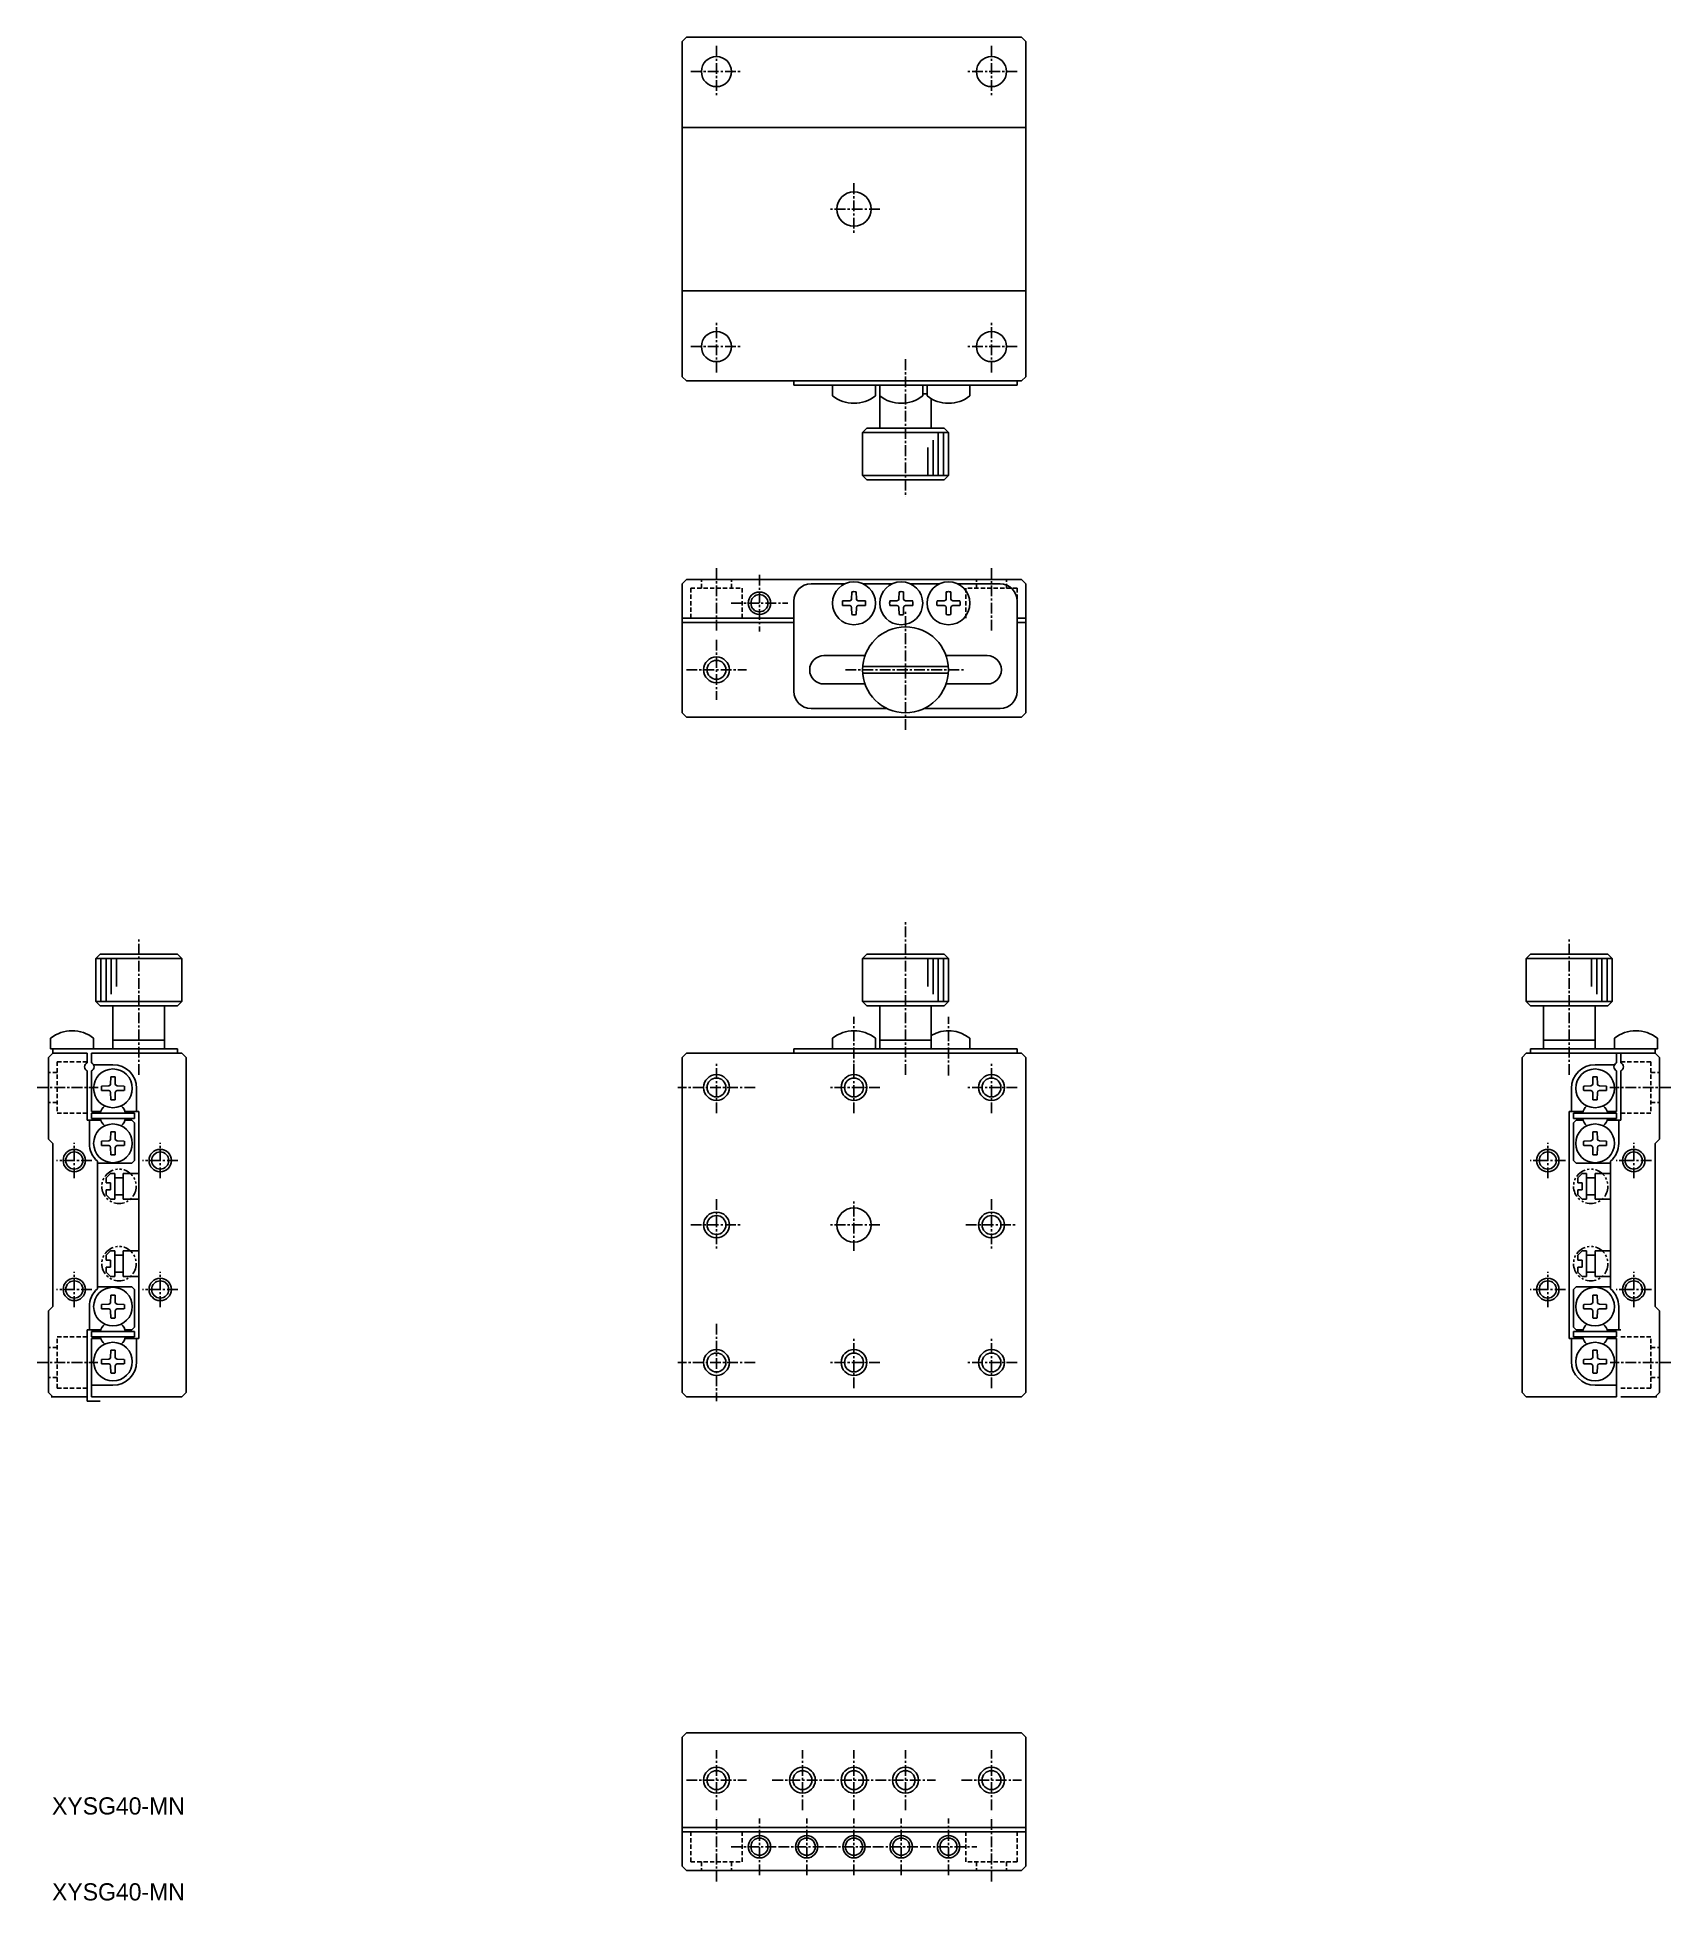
# Model space of a CAD drawing. Extents: x 101 to 291, y 29 to 245.
import ezdxf

# ---------------------------------------------------------------- set-up
doc = ezdxf.new("R2010")
doc.units = 0
for name, pattern in [('CENTER', [2, 1.25, -0.25, 0.25, -0.25]), ('DASHED', [0.75, 0.5, -0.25]), ('PHANTOM', [2.5, 1.25, -0.25, 0.25, -0.25, 0.25, -0.25])]:
    doc.linetypes.add(name, pattern=pattern)
doc.layers.get('0').update_dxf_attribs({"linetype": 'CONTINUOUS'})
doc.layers.add('CENTER', color=1, linetype='CENTER')

msp = doc.modelspace()

# ---------------------------------------------------------------- linework, layer by layer
at = {"color": 7, "linetype": 'CONTINUOUS'}
for p, q in [((176.26, 245.38), (175.76, 244.88)), ((215.26, 245.38), (176.26, 245.38)), ((215.76, 244.88), (215.26, 245.38)), ((175.76, 205.88), (175.76, 244.88)), ((215.76, 244.88), (215.76, 205.88)), ((175.76, 234.88), (215.76, 234.88)), ((175.76, 215.88), (215.76, 215.88)), ((175.76, 205.88), (176.26, 205.38)), ((176.26, 205.38), (215.26, 205.38)), ((188.76, 204.88), (188.76, 205.38)), ((188.76, 204.88), (214.76, 204.88)), ((193.26, 204.88), (193.26, 203.65)), ((198.26, 204.88), (198.26, 203.65)), ((198.76, 204.88), (198.76, 203.65)), ((198.76, 204.88), (198.76, 199.88)), ((203.76, 204.88), (203.76, 203.65)), ((203.76, 203.88), (204.26, 203.88)), ((204.26, 204.88), (204.26, 203.65)), ((209.26, 204.88), (209.26, 203.65)), ((214.76, 204.88), (214.76, 205.38)), ((215.26, 205.38), (215.76, 205.88)), ((204.76, 203.31), (204.76, 199.88)), ((196.76, 199.38), (197.26, 199.88)), ((197.26, 199.88), (206.26, 199.88)), ((206.26, 199.88), (206.76, 199.38)), ((196.76, 199.38), (206.76, 199.38)), ((196.76, 199.38), (196.76, 194.38)), ((206.76, 199.38), (206.76, 194.38)), ((196.76, 194.38), (206.76, 194.38)), ((197.26, 193.88), (196.76, 194.38)), ((197.26, 193.88), (206.26, 193.88)), ((206.76, 194.38), (206.26, 193.88)), ((176.26, 182.27), (175.76, 181.77)), ((176.26, 182.27), (175.76, 181.77)), ((176.26, 182.27), (215.26, 182.27)), ((215.26, 182.27), (215.76, 181.77)), ((215.26, 182.27), (215.76, 181.77)), ((175.76, 166.77), (175.76, 181.77)), ((190.76, 181.77), (194.67, 181.77)), ((195.49, 180.01), (195.43, 179.87)), ((195.49, 180.01), (195.5, 180.85)), ((196.04, 180.01), (196.02, 180.85)), ((196.04, 180.01), (196.1, 179.87)), ((196.85, 181.77), (200.17, 181.77)), ((200.99, 180.01), (200.93, 179.87)), ((200.99, 180.01), (201, 180.85)), ((201.54, 180.01), (201.52, 180.85)), ((201.54, 180.01), (201.6, 179.87)), ((202.35, 181.77), (205.67, 181.77)), ((206.49, 180.01), (206.43, 179.87)), ((206.49, 180.01), (206.5, 180.85)), ((207.04, 180.01), (207.02, 180.85)), ((207.04, 180.01), (207.1, 179.87)), ((207.85, 181.77), (212.76, 181.77)), ((215.76, 166.77), (215.76, 181.77)), ((188.76, 169.27), (188.76, 179.77)), ((195.26, 179.8), (194.44, 179.78)), ((195.26, 179.25), (194.44, 179.26)), ((195.26, 179.8), (195.43, 179.87)), ((195.26, 179.25), (195.43, 179.18)), ((195.49, 179.04), (195.43, 179.18)), ((195.49, 179.04), (195.5, 178.2)), ((196.04, 179.04), (196.02, 178.2)), ((196.04, 179.04), (196.1, 179.18)), ((196.26, 179.8), (196.1, 179.87)), ((196.26, 179.25), (196.1, 179.18)), ((196.26, 179.8), (197.09, 179.78)), ((196.26, 179.25), (197.09, 179.26)), ((200.76, 179.8), (199.94, 179.78)), ((200.76, 179.25), (199.94, 179.26)), ((200.76, 179.8), (200.93, 179.87)), ((200.76, 179.25), (200.93, 179.18)), ((200.99, 179.04), (200.93, 179.18)), ((200.99, 179.04), (201, 178.2)), ((201.54, 179.04), (201.52, 178.2)), ((201.54, 179.04), (201.6, 179.18)), ((201.76, 179.8), (201.6, 179.87)), ((201.76, 179.25), (201.6, 179.18)), ((201.76, 179.8), (202.59, 179.78)), ((201.76, 179.25), (202.59, 179.26)), ((206.26, 179.8), (205.44, 179.78)), ((206.26, 179.25), (205.44, 179.26)), ((206.26, 179.8), (206.43, 179.87)), ((206.26, 179.25), (206.43, 179.18)), ((206.49, 179.04), (206.43, 179.18)), ((206.49, 179.04), (206.5, 178.2)), ((207.04, 179.04), (207.02, 178.2)), ((207.04, 179.04), (207.1, 179.18)), ((207.26, 179.8), (207.1, 179.87)), ((207.26, 179.25), (207.1, 179.18)), ((207.26, 179.8), (208.09, 179.78)), ((207.26, 179.25), (208.09, 179.26)), ((214.76, 169.27), (214.76, 179.77)), ((175.76, 177.77), (188.76, 177.77)), ((175.76, 177.27), (188.76, 177.27)), ((214.76, 177.77), (215.76, 177.77)), ((215.76, 177.77), (214.76, 177.77)), ((214.76, 177.27), (215.76, 177.27)), ((214.76, 177.27), (215.76, 177.27)), ((197.12, 173.42), (192.26, 173.42)), ((206.75, 172.17), (196.78, 172.17)), ((206.75, 171.37), (196.78, 171.37)), ((211.26, 173.42), (206.41, 173.42)), ((196.98, 170.12), (192.26, 170.12)), ((211.26, 170.12), (206.55, 170.12)), ((190.76, 167.27), (199.58, 167.27)), ((203.94, 167.27), (212.76, 167.27)), ((176.26, 166.27), (175.76, 166.77)), ((215.26, 166.27), (176.26, 166.27)), ((215.76, 166.77), (215.26, 166.27)), ((107.54, 138.17), (108.04, 138.67)), ((117.54, 138.17), (107.54, 138.17)), ((107.54, 133.17), (107.54, 138.17)), ((117.04, 138.67), (108.04, 138.67)), ((117.04, 138.67), (117.54, 138.17)), ((117.54, 133.17), (117.54, 138.17)), ((197.26, 138.67), (196.76, 138.17)), ((196.76, 138.17), (206.76, 138.17)), ((196.76, 133.17), (196.76, 138.17)), ((197.26, 138.67), (206.26, 138.67)), ((206.76, 138.17), (206.26, 138.67)), ((206.76, 133.17), (206.76, 138.17)), ((274.49, 138.67), (273.99, 138.17)), ((273.99, 138.17), (283.99, 138.17)), ((273.99, 133.17), (273.99, 138.17)), ((274.49, 138.67), (283.49, 138.67)), ((283.99, 138.17), (283.49, 138.67)), ((117.54, 133.17), (107.54, 133.17)), ((108.04, 132.67), (107.54, 133.17)), ((117.04, 132.67), (108.04, 132.67)), ((109.54, 127.67), (109.54, 132.67)), ((115.54, 127.67), (115.54, 132.67)), ((117.54, 133.17), (117.04, 132.67)), ((196.76, 133.17), (206.76, 133.17)), ((196.76, 133.17), (197.26, 132.67)), ((197.26, 132.67), (206.26, 132.67)), ((198.76, 127.67), (198.76, 132.67)), ((204.76, 127.67), (204.76, 132.67)), ((206.26, 132.67), (206.76, 133.17)), ((273.99, 133.17), (283.99, 133.17)), ((273.99, 133.17), (274.49, 132.67)), ((274.49, 132.67), (283.49, 132.67)), ((275.99, 127.67), (275.99, 132.67)), ((281.99, 127.67), (281.99, 132.67)), ((283.49, 132.67), (283.99, 133.17)), ((102.29, 127.67), (102.29, 128.9)), ((107.29, 127.67), (107.29, 128.9)), ((115.54, 128.67), (109.54, 128.67)), ((193.26, 127.67), (193.26, 128.9)), ((198.26, 127.67), (198.26, 128.9)), ((198.76, 128.67), (204.76, 128.67)), ((209.26, 127.67), (209.26, 128.9)), ((275.99, 128.67), (281.99, 128.67)), ((284.24, 127.67), (284.24, 128.9)), ((289.24, 127.67), (289.24, 128.9)), ((102.04, 126.67), (102.54, 127.17)), ((102.04, 126.67), (102.04, 117.17)), ((102.29, 127.67), (117.04, 127.67)), ((102.54, 127.67), (102.54, 127.17)), ((102.54, 127.17), (106.54, 127.17)), ((106.54, 126.03), (106.54, 127.17)), ((117.54, 127.17), (107.04, 127.17)), ((107.04, 127.17), (107.04, 126.03)), ((109.54, 125.82), (107.27, 125.82)), ((107.54, 127.17), (117.54, 127.17)), ((117.04, 127.67), (117.04, 127.17)), ((117.54, 127.17), (118.04, 126.67)), ((118.04, 126.67), (118.04, 87.67)), ((175.76, 126.67), (176.26, 127.17)), ((175.76, 126.67), (175.76, 87.67)), ((176.26, 127.17), (215.26, 127.17)), ((188.76, 127.67), (214.76, 127.67)), ((188.76, 127.67), (188.76, 127.17)), ((214.76, 127.67), (214.76, 127.17)), ((215.26, 127.17), (215.76, 126.67)), ((215.76, 87.67), (215.76, 126.67)), ((273.99, 127.17), (273.49, 126.67)), ((273.49, 126.67), (273.49, 87.67)), ((288.99, 127.17), (273.99, 127.17)), ((274.49, 127.67), (274.49, 127.17)), ((289.24, 127.67), (274.49, 127.67)), ((281.99, 125.82), (284.26, 125.82)), ((284.49, 127.17), (284.49, 126.03)), ((284.99, 126.03), (284.99, 127.17)), ((288.99, 127.67), (288.99, 127.17)), ((289.49, 126.67), (288.99, 127.17)), ((289.49, 126.67), (289.49, 117.17)), ((106.54, 119.37), (106.54, 125.11)), ((107.04, 120.37), (107.04, 125.11)), ((109.26, 123.55), (109.28, 124.4)), ((109.81, 123.55), (109.8, 124.4)), ((281.72, 123.55), (281.73, 124.4)), ((282.27, 123.55), (282.25, 124.4)), ((284.49, 120.37), (284.49, 125.11)), ((284.99, 119.37), (284.99, 125.11)), ((109.04, 123.35), (108.21, 123.33)), ((109.04, 122.8), (108.21, 122.81)), ((109.04, 123.35), (109.2, 123.42)), ((109.04, 122.8), (109.2, 122.73)), ((109.26, 123.55), (109.2, 123.42)), ((109.26, 122.59), (109.2, 122.73)), ((109.26, 122.59), (109.28, 121.75)), ((109.81, 122.59), (109.8, 121.75)), ((109.81, 123.55), (109.87, 123.42)), ((109.81, 122.59), (109.87, 122.73)), ((110.03, 123.35), (109.87, 123.42)), ((110.03, 122.8), (109.87, 122.73)), ((110.03, 123.35), (110.86, 123.33)), ((110.03, 122.8), (110.86, 122.81)), ((112.29, 123.07), (112.29, 120.37)), ((279.24, 123.07), (279.24, 120.37)), ((281.49, 123.35), (280.67, 123.33)), ((281.49, 122.8), (280.67, 122.81)), ((281.49, 123.35), (281.66, 123.42)), ((281.49, 122.8), (281.66, 122.73)), ((281.72, 123.55), (281.66, 123.42)), ((281.72, 122.59), (281.66, 122.73)), ((281.72, 122.59), (281.73, 121.75)), ((282.27, 122.59), (282.25, 121.75)), ((282.27, 123.55), (282.33, 123.42)), ((282.27, 122.59), (282.33, 122.73)), ((282.49, 123.35), (282.33, 123.42)), ((282.49, 122.8), (282.33, 122.73)), ((282.49, 123.35), (283.32, 123.33)), ((282.49, 122.8), (283.32, 122.81)), ((106.54, 119.37), (108.12, 119.37)), ((106.79, 116.67), (106.79, 119.37)), ((107.04, 120.37), (108.12, 120.37)), ((107.04, 120.17), (112.04, 120.17)), ((107.04, 120.17), (107.04, 119.57)), ((107.04, 119.57), (112.04, 119.57)), ((112.54, 120.37), (110.95, 120.37)), ((111.74, 119.37), (110.95, 119.37)), ((112.04, 119.07), (111.74, 119.37)), ((112.04, 119.57), (112.04, 120.17)), ((112.54, 93.97), (112.54, 120.37)), ((278.99, 120.37), (280.58, 120.37)), ((278.99, 93.97), (278.99, 120.37)), ((284.49, 120.17), (279.49, 120.17)), ((279.49, 119.57), (279.49, 120.17)), ((284.49, 119.57), (279.49, 119.57)), ((279.49, 119.07), (279.79, 119.37)), ((279.79, 119.37), (280.58, 119.37)), ((284.49, 120.37), (283.41, 120.37)), ((284.99, 119.37), (283.41, 119.37)), ((284.49, 120.17), (284.49, 119.57)), ((284.74, 116.67), (284.74, 119.37)), ((102.04, 117.17), (102.54, 116.67)), ((109.26, 117.15), (109.2, 117.02)), ((109.26, 117.15), (109.28, 118)), ((109.81, 117.15), (109.8, 118)), ((109.81, 117.15), (109.87, 117.02)), ((112.04, 114.67), (112.04, 119.07)), ((279.49, 114.67), (279.49, 119.07)), ((281.72, 117.15), (281.66, 117.02)), ((281.72, 117.15), (281.73, 118)), ((282.27, 117.15), (282.25, 118)), ((282.27, 117.15), (282.33, 117.02)), ((289.49, 117.17), (288.99, 116.67)), ((102.54, 116.67), (102.54, 97.67)), ((109.04, 116.95), (108.21, 116.93)), ((109.04, 116.4), (108.21, 116.41)), ((109.04, 116.95), (109.2, 117.02)), ((109.04, 116.4), (109.2, 116.33)), ((109.26, 116.19), (109.2, 116.33)), ((109.26, 116.19), (109.28, 115.35)), ((109.81, 116.19), (109.8, 115.35)), ((109.81, 116.19), (109.87, 116.33)), ((110.03, 116.95), (109.87, 117.02)), ((110.03, 116.4), (109.87, 116.33)), ((110.03, 116.95), (110.86, 116.93)), ((110.03, 116.4), (110.86, 116.41)), ((281.49, 116.95), (280.67, 116.93)), ((281.49, 116.4), (280.67, 116.41)), ((281.49, 116.95), (281.66, 117.02)), ((281.49, 116.4), (281.66, 116.33)), ((281.72, 116.19), (281.66, 116.33)), ((281.72, 116.19), (281.73, 115.35)), ((282.27, 116.19), (282.25, 115.35)), ((282.27, 116.19), (282.33, 116.33)), ((282.49, 116.95), (282.33, 117.02)), ((282.49, 116.4), (282.33, 116.33)), ((282.49, 116.95), (283.32, 116.93)), ((282.49, 116.4), (283.32, 116.41)), ((288.99, 116.67), (288.99, 97.67)), ((107.74, 99.75), (107.74, 114.59)), ((111.74, 114.37), (107.74, 114.37)), ((109.24, 113.17), (108.74, 112.67)), ((109.24, 113.17), (109.74, 113.17)), ((109.74, 113.17), (109.74, 110.17)), ((110.74, 113.17), (110.74, 110.17)), ((112.54, 113.17), (110.74, 113.17)), ((112.04, 114.67), (111.74, 114.37)), ((279.49, 114.67), (279.79, 114.37)), ((279.79, 114.37), (283.79, 114.37)), ((280.49, 113.17), (279.99, 112.67)), ((280.49, 113.17), (280.99, 113.17)), ((280.99, 113.17), (280.99, 110.17)), ((281.99, 113.17), (281.99, 110.17)), ((283.79, 113.17), (281.99, 113.17)), ((283.79, 99.75), (283.79, 114.59)), ((108.74, 112.07), (108.74, 112.67)), ((108.74, 112.07), (109.24, 112.07)), ((108.74, 110.67), (108.74, 111.27)), ((108.74, 111.27), (109.24, 111.27)), ((109.24, 110.17), (108.74, 110.67)), ((109.24, 111.27), (109.24, 112.07)), ((109.74, 112.67), (110.74, 112.67)), ((110.74, 110.67), (109.74, 110.67)), ((279.99, 112.07), (279.99, 112.67)), ((279.99, 112.07), (280.49, 112.07)), ((279.99, 110.67), (279.99, 111.27)), ((279.99, 111.27), (280.49, 111.27)), ((280.49, 110.17), (279.99, 110.67)), ((280.49, 111.27), (280.49, 112.07)), ((280.99, 112.67), (281.99, 112.67)), ((281.99, 110.67), (280.99, 110.67)), ((109.24, 110.17), (109.74, 110.17)), ((110.74, 110.17), (112.54, 110.17)), ((280.49, 110.17), (280.99, 110.17)), ((281.99, 110.17), (283.79, 110.17)), ((109.24, 104.17), (108.74, 103.67)), ((109.24, 104.17), (109.74, 104.17)), ((109.74, 101.17), (109.74, 104.17)), ((110.74, 101.17), (110.74, 104.17)), ((110.74, 104.17), (112.54, 104.17)), ((280.49, 104.17), (279.99, 103.67)), ((280.49, 104.17), (280.99, 104.17)), ((280.99, 101.17), (280.99, 104.17)), ((281.99, 101.17), (281.99, 104.17)), ((281.99, 104.17), (283.79, 104.17)), ((108.74, 103.67), (108.74, 103.07)), ((108.74, 103.07), (109.24, 103.07)), ((108.74, 102.27), (108.74, 101.67)), ((108.74, 102.27), (109.24, 102.27)), ((109.24, 103.07), (109.24, 102.27)), ((110.74, 103.67), (109.74, 103.67)), ((279.99, 103.67), (279.99, 103.07)), ((279.99, 103.07), (280.49, 103.07)), ((279.99, 102.27), (279.99, 101.67)), ((279.99, 102.27), (280.49, 102.27)), ((280.49, 103.07), (280.49, 102.27)), ((281.99, 103.67), (280.99, 103.67)), ((111.74, 99.97), (107.74, 99.97)), ((109.24, 101.17), (108.74, 101.67)), ((109.24, 101.17), (109.74, 101.17)), ((109.74, 101.67), (110.74, 101.67)), ((112.54, 101.17), (110.74, 101.17)), ((112.04, 99.67), (111.74, 99.97)), ((279.49, 99.67), (279.79, 99.97)), ((279.79, 99.97), (283.79, 99.97)), ((280.49, 101.17), (279.99, 101.67)), ((280.49, 101.17), (280.99, 101.17)), ((280.99, 101.67), (281.99, 101.67)), ((283.79, 101.17), (281.99, 101.17)), ((102.04, 97.17), (102.54, 97.67)), ((106.79, 97.67), (106.79, 94.97)), ((109.04, 97.95), (108.21, 97.93)), ((109.04, 97.95), (109.2, 98.02)), ((109.26, 98.15), (109.2, 98.02)), ((109.26, 98.15), (109.28, 99)), ((109.81, 98.15), (109.8, 99)), ((109.81, 98.15), (109.87, 98.02)), ((110.03, 97.95), (109.87, 98.02)), ((110.03, 97.95), (110.86, 97.93)), ((112.04, 99.67), (112.04, 95.27)), ((279.49, 99.67), (279.49, 95.27)), ((281.49, 97.95), (280.67, 97.93)), ((281.49, 97.95), (281.66, 98.02)), ((281.72, 98.15), (281.66, 98.02)), ((281.72, 98.15), (281.73, 99)), ((282.27, 98.15), (282.25, 99)), ((282.27, 98.15), (282.33, 98.02)), ((282.49, 97.95), (282.33, 98.02)), ((282.49, 97.95), (283.32, 97.93)), ((284.74, 97.67), (284.74, 94.97)), ((289.49, 97.17), (288.99, 97.67)), ((102.04, 87.67), (102.04, 97.17)), ((109.04, 97.4), (108.21, 97.41)), ((109.04, 97.4), (109.2, 97.33)), ((109.26, 97.19), (109.2, 97.33)), ((109.26, 97.19), (109.28, 96.35)), ((109.81, 97.19), (109.8, 96.35)), ((109.81, 97.19), (109.87, 97.33)), ((110.03, 97.4), (109.87, 97.33)), ((110.03, 97.4), (110.86, 97.41)), ((281.49, 97.4), (280.67, 97.41)), ((281.49, 97.4), (281.66, 97.33)), ((281.72, 97.19), (281.66, 97.33)), ((281.72, 97.19), (281.73, 96.35)), ((282.27, 97.19), (282.25, 96.35)), ((282.27, 97.19), (282.33, 97.33)), ((282.49, 97.4), (282.33, 97.33)), ((282.49, 97.4), (283.32, 97.41)), ((289.49, 87.67), (289.49, 97.17)), ((106.54, 94.97), (108.12, 94.97)), ((106.54, 86.67), (106.54, 94.97)), ((107.04, 94.77), (112.04, 94.77)), ((107.04, 94.17), (107.04, 94.77)), ((107.04, 94.17), (112.04, 94.17)), ((107.04, 93.97), (108.12, 93.97)), ((107.04, 93.97), (107.04, 87.17)), ((111.74, 94.97), (110.95, 94.97)), ((112.54, 93.97), (110.95, 93.97)), ((111.74, 94.97), (112.04, 95.27)), ((112.04, 94.77), (112.04, 94.17)), ((112.29, 91.27), (112.29, 93.97)), ((278.99, 93.97), (280.58, 93.97)), ((279.24, 91.27), (279.24, 93.97)), ((279.79, 94.97), (279.49, 95.27)), ((284.49, 94.77), (279.49, 94.77)), ((279.49, 94.77), (279.49, 94.17)), ((284.49, 94.17), (279.49, 94.17)), ((279.79, 94.97), (280.58, 94.97)), ((284.99, 94.97), (283.41, 94.97)), ((284.49, 93.97), (283.41, 93.97)), ((284.49, 94.17), (284.49, 94.77)), ((284.49, 93.97), (284.49, 87.17)), ((109.04, 91.55), (108.21, 91.53)), ((109.04, 91.55), (109.2, 91.62)), ((109.26, 91.75), (109.2, 91.62)), ((109.26, 91.75), (109.28, 92.6)), ((109.81, 91.75), (109.8, 92.6)), ((109.81, 91.75), (109.87, 91.62)), ((110.03, 91.55), (109.87, 91.62)), ((110.03, 91.55), (110.86, 91.53)), ((281.49, 91.55), (280.67, 91.53)), ((281.49, 91.55), (281.66, 91.62)), ((281.72, 91.75), (281.66, 91.62)), ((281.72, 91.75), (281.73, 92.6)), ((282.27, 91.75), (282.25, 92.6)), ((282.27, 91.75), (282.33, 91.62)), ((282.49, 91.55), (282.33, 91.62)), ((282.49, 91.55), (283.32, 91.53)), ((109.04, 91), (108.21, 91.01)), ((109.04, 91), (109.2, 90.93)), ((109.26, 90.79), (109.2, 90.93)), ((109.26, 90.79), (109.28, 89.95)), ((109.81, 90.79), (109.8, 89.95)), ((109.81, 90.79), (109.87, 90.93)), ((110.03, 91), (109.87, 90.93)), ((110.03, 91), (110.86, 91.01)), ((281.49, 91), (280.67, 91.01)), ((281.49, 91), (281.66, 90.93)), ((281.72, 90.79), (281.66, 90.93)), ((281.72, 90.79), (281.73, 89.95)), ((282.27, 90.79), (282.25, 89.95)), ((282.27, 90.79), (282.33, 90.93)), ((282.49, 91), (282.33, 90.93)), ((282.49, 91), (283.32, 91.01)), ((102.04, 87.67), (102.54, 87.17)), ((102.34, 87.17), (106.54, 87.17)), ((109.54, 88.52), (107.04, 88.52)), ((117.54, 87.17), (107.04, 87.17)), ((117.54, 87.17), (118.04, 87.67)), ((176.26, 87.17), (175.76, 87.67)), ((215.26, 87.17), (176.26, 87.17)), ((215.76, 87.67), (215.26, 87.17)), ((273.99, 87.17), (273.49, 87.67)), ((273.99, 87.17), (284.49, 87.17)), ((281.99, 88.52), (284.49, 88.52)), ((289.19, 87.17), (284.99, 87.17)), ((289.49, 87.67), (288.99, 87.17)), ((106.54, 86.67), (108.04, 86.67)), ((176.26, 48.07), (175.76, 47.57)), ((215.26, 48.07), (176.26, 48.07)), ((215.76, 47.57), (215.26, 48.07)), ((175.76, 47.57), (175.76, 32.57)), ((215.76, 47.57), (215.76, 32.57)), ((175.76, 37.07), (215.76, 37.07)), ((214.76, 37.07), (215.76, 37.07)), ((175.76, 36.57), (215.76, 36.57)), ((215.76, 36.57), (214.76, 36.57)), ((176.26, 32.07), (175.76, 32.57)), ((176.26, 32.07), (175.76, 32.57)), ((215.26, 32.07), (215.76, 32.57)), ((215.26, 32.07), (215.76, 32.57)), ((176.26, 32.07), (215.26, 32.07))]:
    msp.add_line(p, q, dxfattribs=at)
at = {"color": 3, "linetype": 'CONTINUOUS'}
for p, q in [((204.36, 197.64), (204.36, 194.38)), ((204.96, 198.51), (204.96, 194.38)), ((205.56, 199.38), (205.56, 194.38)), ((206.16, 199.38), (206.16, 194.38)), ((108.14, 133.17), (108.14, 138.17)), ((108.74, 133.17), (108.74, 138.17)), ((109.34, 134.04), (109.34, 138.17)), ((109.94, 134.91), (109.94, 138.17)), ((204.36, 134.91), (204.36, 138.17)), ((204.96, 134.04), (204.96, 138.17)), ((205.56, 133.17), (205.56, 138.17)), ((206.16, 133.17), (206.16, 138.17)), ((281.59, 134.91), (281.59, 138.17)), ((282.19, 134.04), (282.19, 138.17)), ((282.79, 133.17), (282.79, 138.17)), ((283.39, 133.17), (283.39, 138.17)), ((283.99, 133.17), (283.99, 138.17))]:
    msp.add_line(p, q, dxfattribs=at)
at = {"color": 3, "linetype": 'DASHED'}
for p, q in [((178.01, 181.27), (178.01, 182.27)), ((181.51, 181.27), (181.51, 182.27)), ((210.01, 181.27), (210.01, 182.27)), ((213.51, 181.27), (213.51, 182.27)), ((176.76, 181.27), (182.76, 181.27)), ((176.76, 181.27), (176.76, 177.77)), ((182.76, 181.27), (182.76, 177.77)), ((214.76, 181.27), (208.76, 181.27)), ((208.76, 181.27), (208.76, 177.77)), ((214.76, 181.27), (214.76, 177.77)), ((103.04, 126.17), (103.04, 120.17)), ((103.04, 126.17), (106.54, 126.17)), ((288.49, 126.17), (284.99, 126.17)), ((288.49, 126.17), (288.49, 120.17)), ((103.04, 124.92), (102.04, 124.92)), ((288.49, 124.92), (289.49, 124.92)), ((103.04, 121.42), (102.04, 121.42)), ((103.04, 120.17), (106.54, 120.17)), ((288.49, 120.17), (284.99, 120.17)), ((288.49, 121.42), (289.49, 121.42)), ((103.04, 88.17), (103.04, 94.17)), ((103.04, 94.17), (106.54, 94.17)), ((288.49, 94.17), (284.99, 94.17)), ((288.49, 88.17), (288.49, 94.17)), ((103.04, 92.92), (102.04, 92.92)), ((288.49, 92.92), (289.49, 92.92)), ((103.04, 89.42), (102.04, 89.42)), ((288.49, 89.42), (289.49, 89.42)), ((103.04, 88.17), (106.54, 88.17)), ((288.49, 88.17), (284.99, 88.17)), ((176.76, 33.07), (176.76, 36.57)), ((182.76, 33.07), (182.76, 36.57)), ((208.76, 33.07), (208.76, 36.57)), ((214.76, 33.07), (214.76, 36.57)), ((176.76, 33.07), (182.76, 33.07)), ((178.01, 33.07), (178.01, 32.07)), ((181.51, 33.07), (181.51, 32.07)), ((214.76, 33.07), (208.76, 33.07)), ((210.01, 33.07), (210.01, 32.07)), ((213.51, 33.07), (213.51, 32.07))]:
    msp.add_line(p, q, dxfattribs=at)
at = {"color": 7, "linetype": 'CONTINUOUS'}
for centre, radius in [((179.76, 241.38), 1.75), ((211.76, 241.38), 1.75), ((195.76, 225.38), 2), ((179.76, 209.38), 1.75), ((211.76, 209.38), 1.75), ((184.76, 179.52), 1), ((195.76, 179.52), 2.5), ((201.26, 179.52), 2.5), ((206.76, 179.52), 2.5), ((201.76, 171.77), 5), ((179.76, 171.77), 1.1), ((109.54, 123.07), 2.25), ((179.76, 123.17), 1.1), ((195.76, 123.17), 1.1), ((211.76, 123.17), 1.1), ((281.99, 123.07), 2.25), ((109.54, 116.67), 2.25), ((281.99, 116.67), 2.25), ((105.04, 114.67), 1), ((115.04, 114.67), 1), ((276.49, 114.67), 1), ((286.49, 114.67), 1), ((195.76, 107.17), 2), ((179.76, 107.17), 1.1), ((211.76, 107.17), 1.1), ((105.04, 99.67), 1), ((109.54, 97.67), 2.25), ((115.04, 99.67), 1), ((276.49, 99.67), 1), ((281.99, 97.67), 2.25), ((286.49, 99.67), 1), ((109.54, 91.27), 2.25), ((281.99, 91.27), 2.25), ((179.76, 91.17), 1.1), ((195.76, 91.17), 1.1), ((211.76, 91.17), 1.1), ((179.76, 42.57), 1.1), ((189.76, 42.57), 1.1), ((195.76, 42.57), 1.1), ((201.76, 42.57), 1.1), ((211.76, 42.57), 1.1), ((184.76, 34.82), 1), ((190.26, 34.82), 1), ((195.76, 34.82), 1), ((201.26, 34.82), 1), ((206.76, 34.82), 1)]:
    msp.add_circle(centre, radius, dxfattribs=at)
at = {"color": 3, "linetype": 'CONTINUOUS'}
for centre, radius in [((184.76, 179.52), 1.3), ((179.76, 171.77), 1.5), ((179.76, 123.17), 1.5), ((195.76, 123.17), 1.5), ((211.76, 123.17), 1.5), ((105.04, 114.67), 1.3), ((115.04, 114.67), 1.3), ((276.49, 114.67), 1.3), ((286.49, 114.67), 1.3), ((179.76, 107.17), 1.5), ((211.76, 107.17), 1.5), ((105.04, 99.67), 1.3), ((115.04, 99.67), 1.3), ((276.49, 99.67), 1.3), ((286.49, 99.67), 1.3), ((179.76, 91.17), 1.5), ((195.76, 91.17), 1.5), ((211.76, 91.17), 1.5), ((179.76, 42.57), 1.5), ((189.76, 42.57), 1.5), ((195.76, 42.57), 1.5), ((201.76, 42.57), 1.5), ((211.76, 42.57), 1.5), ((184.76, 34.82), 1.3), ((190.26, 34.82), 1.3), ((195.76, 34.82), 1.3), ((201.26, 34.82), 1.3), ((206.76, 34.82), 1.3)]:
    msp.add_circle(centre, radius, dxfattribs=at)
at = {"color": 3, "linetype": 'PHANTOM'}
for centre in [(110.24, 111.67), (281.49, 111.67), (110.24, 102.67), (281.49, 102.67)]:
    msp.add_circle(centre, 2, dxfattribs=at)
at = {"color": 7, "linetype": 'CONTINUOUS'}
for centre, radius, start, end in [((195.76, 206.78), 4, 231.3178, 308.6822), ((201.26, 206.78), 4, 231.3178, 308.6822), ((206.76, 206.78), 4, 231.3178, 308.6822), ((190.76, 179.77), 2, 90, 180), ((195.76, 179.52), 1.35, 78.8959, 101.1041), ((201.26, 179.52), 1.35, 78.8959, 101.1041), ((206.76, 179.52), 1.35, 78.8959, 101.1041), ((212.76, 179.77), 2, 0, 90), ((195.76, 179.52), 1.35, 168.8959, 191.1041), ((195.76, 179.52), 1.35, 258.8959, 281.1041), ((195.76, 179.52), 1.35, 348.8959, 11.1041), ((201.26, 179.52), 1.35, 168.8959, 191.1041), ((201.26, 179.52), 1.35, 258.8959, 281.1041), ((201.26, 179.52), 1.35, 348.8959, 11.1041), ((206.76, 179.52), 1.35, 168.8959, 191.1041), ((206.76, 179.52), 1.35, 258.8959, 281.1041), ((206.76, 179.52), 1.35, 348.8959, 11.1041), ((192.26, 171.77), 1.65, 90, 270), ((211.26, 171.77), 1.65, 270, 90), ((190.76, 169.27), 2, 180, 270), ((212.76, 169.27), 2, 270, 0), ((104.79, 125.77), 4, 51.3178, 128.6822), ((195.76, 125.77), 4, 51.3178, 128.6822), ((206.76, 125.77), 4, 51.3178, 120), ((286.74, 125.77), 4, 51.3178, 128.6822), ((106.74, 125.57), 0.5, 113.5782, 246.4218), ((106.84, 125.57), 0.5, 293.5782, 66.4218), ((109.54, 123.07), 2.75, 0, 90), ((281.99, 123.07), 2.75, 90, 180), ((284.69, 125.57), 0.5, 113.5782, 246.4218), ((284.79, 125.57), 0.5, 293.5782, 66.4218), ((109.54, 123.07), 1.35, 78.8959, 101.1041), ((281.99, 123.07), 1.35, 78.8959, 101.1041), ((109.54, 123.07), 1.35, 168.8959, 191.1041), ((109.54, 123.07), 1.35, 258.8959, 281.1041), ((109.54, 123.07), 1.35, 348.8959, 11.1041), ((281.99, 123.07), 1.35, 168.8959, 191.1041), ((281.99, 123.07), 1.35, 258.8959, 281.1041), ((281.99, 123.07), 1.35, 348.8959, 11.1041), ((109.54, 119.87), 1.5, 129.3129, 168.463), ((109.54, 119.87), 1.5, 191.537, 230.6871), ((109.54, 119.87), 1.5, 11.537, 50.6871), ((109.54, 119.87), 1.5, 309.3129, 348.463), ((281.99, 119.87), 1.5, 129.3129, 168.463), ((281.99, 119.87), 1.5, 191.537, 230.6871), ((281.99, 119.87), 1.5, 11.537, 50.6871), ((281.99, 119.87), 1.5, 309.3129, 348.463), ((109.54, 116.67), 1.35, 78.8959, 101.1041), ((281.99, 116.67), 1.35, 78.8959, 101.1041), ((109.54, 116.67), 2.75, 180, 229.1149), ((109.54, 116.67), 1.35, 168.8959, 191.1041), ((109.54, 116.67), 1.35, 258.8959, 281.1041), ((109.54, 116.67), 1.35, 348.8959, 11.1041), ((281.99, 116.67), 1.35, 168.8959, 191.1041), ((281.99, 116.67), 1.35, 258.8959, 281.1041), ((281.99, 116.67), 1.35, 348.8959, 11.1041), ((281.99, 116.67), 2.75, 310.8851, 0), ((109.54, 97.67), 2.75, 130.8851, 180), ((281.99, 97.67), 2.75, 0, 49.1149), ((109.54, 97.67), 1.35, 168.8959, 191.1041), ((109.54, 97.67), 1.35, 78.8959, 101.1041), ((109.54, 97.67), 1.35, 348.8959, 11.1041), ((281.99, 97.67), 1.35, 168.8959, 191.1041), ((281.99, 97.67), 1.35, 78.8959, 101.1041), ((281.99, 97.67), 1.35, 348.8959, 11.1041), ((109.54, 94.47), 1.5, 129.3129, 168.463), ((109.54, 97.67), 1.35, 258.8959, 281.1041), ((109.54, 94.47), 1.5, 11.537, 50.6871), ((281.99, 94.47), 1.5, 129.3129, 168.463), ((281.99, 97.67), 1.35, 258.8959, 281.1041), ((281.99, 94.47), 1.5, 11.537, 50.6871), ((109.54, 94.47), 1.5, 191.537, 230.6872), ((109.54, 94.47), 1.5, 309.3129, 348.463), ((281.99, 94.47), 1.5, 191.537, 230.6871), ((281.99, 94.47), 1.5, 309.3128, 348.463), ((109.54, 91.27), 1.35, 168.8959, 191.1041), ((109.54, 91.27), 1.35, 78.8959, 101.1041), ((109.54, 91.27), 2.75, 270, 0), ((109.54, 91.27), 1.35, 348.8959, 11.1041), ((281.99, 91.27), 2.75, 180, 270), ((281.99, 91.27), 1.35, 168.8959, 191.1041), ((281.99, 91.27), 1.35, 78.8959, 101.1041), ((281.99, 91.27), 1.35, 348.8959, 11.1041), ((109.54, 91.27), 1.35, 258.8959, 281.1041), ((281.99, 91.27), 1.35, 258.8959, 281.1041)]:
    msp.add_arc(centre, radius, start, end, dxfattribs=at)
at = {"layer": 'CENTER', "color": 1, "linetype": 'CENTER'}
for p, q in [((179.76, 244.38), (179.76, 238.38)), ((211.76, 244.38), (211.76, 238.38)), ((176.76, 241.38), (182.76, 241.38)), ((214.76, 241.38), (208.76, 241.38)), ((195.76, 228.38), (195.76, 222.38)), ((198.76, 225.38), (192.76, 225.38)), ((179.76, 206.38), (179.76, 212.38)), ((211.76, 206.38), (211.76, 212.38)), ((176.76, 209.38), (182.76, 209.38)), ((214.76, 209.38), (208.76, 209.38)), ((201.76, 207.9), (201.76, 191.89)), ((179.76, 183.58), (179.76, 176.08)), ((184.76, 182.82), (184.76, 176.22)), ((211.76, 183.58), (211.76, 176.08)), ((181.46, 179.52), (188.06, 179.52)), ((201.76, 164.77), (201.76, 178.77)), ((179.76, 175.27), (179.76, 168.27)), ((176.26, 171.77), (183.26, 171.77)), ((194.76, 171.77), (208.76, 171.77)), ((201.76, 124.65), (201.76, 142.54)), ((112.54, 124.65), (112.54, 140.51)), ((278.99, 124.65), (278.99, 140.51)), ((195.76, 124.56), (195.76, 131.38)), ((206.76, 124.56), (206.76, 131.38)), ((179.76, 120.17), (179.76, 126.17)), ((195.76, 120.17), (195.76, 126.17)), ((211.76, 120.17), (211.76, 126.17)), ((100.73, 123.17), (107.81, 123.17)), ((184.26, 123.17), (175.26, 123.17)), ((198.76, 123.17), (192.76, 123.17)), ((214.76, 123.17), (208.76, 123.17)), ((290.79, 123.17), (283.71, 123.17)), ((105.04, 112.62), (105.04, 116.73)), ((115.04, 112.62), (115.04, 116.73)), ((276.49, 112.62), (276.49, 116.73)), ((286.49, 112.62), (286.49, 116.73)), ((107.09, 114.67), (102.98, 114.67)), ((117.09, 114.67), (112.98, 114.67)), ((278.55, 114.67), (274.43, 114.67)), ((288.55, 114.67), (284.43, 114.67)), ((179.76, 110.17), (179.76, 104.17)), ((195.76, 104.17), (195.76, 110.17)), ((211.76, 110.17), (211.76, 104.17)), ((176.76, 107.17), (182.76, 107.17)), ((198.76, 107.17), (192.76, 107.17)), ((208.76, 107.17), (214.76, 107.17)), ((105.04, 97.62), (105.04, 101.73)), ((115.04, 97.62), (115.04, 101.73)), ((276.49, 97.62), (276.49, 101.73)), ((286.49, 97.62), (286.49, 101.73)), ((107.09, 99.67), (102.98, 99.67)), ((117.09, 99.67), (112.98, 99.67)), ((278.55, 99.67), (274.43, 99.67)), ((288.55, 99.67), (284.43, 99.67)), ((179.76, 95.67), (179.76, 86.67)), ((195.76, 88.17), (195.76, 94.17)), ((211.76, 88.17), (211.76, 94.17)), ((100.73, 91.17), (107.77, 91.17)), ((184.26, 91.17), (175.26, 91.17)), ((198.76, 91.17), (192.76, 91.17)), ((214.76, 91.17), (208.76, 91.17)), ((290.79, 91.17), (283.76, 91.17)), ((179.76, 39.07), (179.76, 46.07)), ((189.76, 39.07), (189.76, 46.07)), ((195.76, 39.07), (195.76, 46.07)), ((201.76, 39.07), (201.76, 46.07)), ((211.76, 39.07), (211.76, 46.07)), ((176.26, 42.57), (183.26, 42.57)), ((186.26, 42.57), (193.26, 42.57)), ((192.26, 42.57), (199.26, 42.57)), ((198.26, 42.57), (205.26, 42.57)), ((208.26, 42.57), (215.26, 42.57)), ((179.76, 30.77), (179.76, 38.27)), ((184.76, 31.52), (184.76, 38.12)), ((190.26, 31.52), (190.26, 38.12)), ((195.76, 31.52), (195.76, 38.12)), ((201.26, 31.52), (201.26, 38.12)), ((206.76, 31.52), (206.76, 38.12)), ((211.76, 30.77), (211.76, 38.27)), ((181.46, 34.82), (188.06, 34.82)), ((186.96, 34.82), (193.56, 34.82)), ((192.46, 34.82), (199.06, 34.82)), ((197.96, 34.82), (204.56, 34.82)), ((203.46, 34.82), (210.06, 34.82))]:
    msp.add_line(p, q, dxfattribs=at)

# ---------------------------------------------------------------- texts
at = {"color": 7, "linetype": 'CONTINUOUS'}
for p in [(102.45, 38.57), (102.45, 28.57)]:
    msp.add_text('XYSG40-MN', height=2, dxfattribs=at).set_placement(p)

doc.saveas('drawing.dxf')
